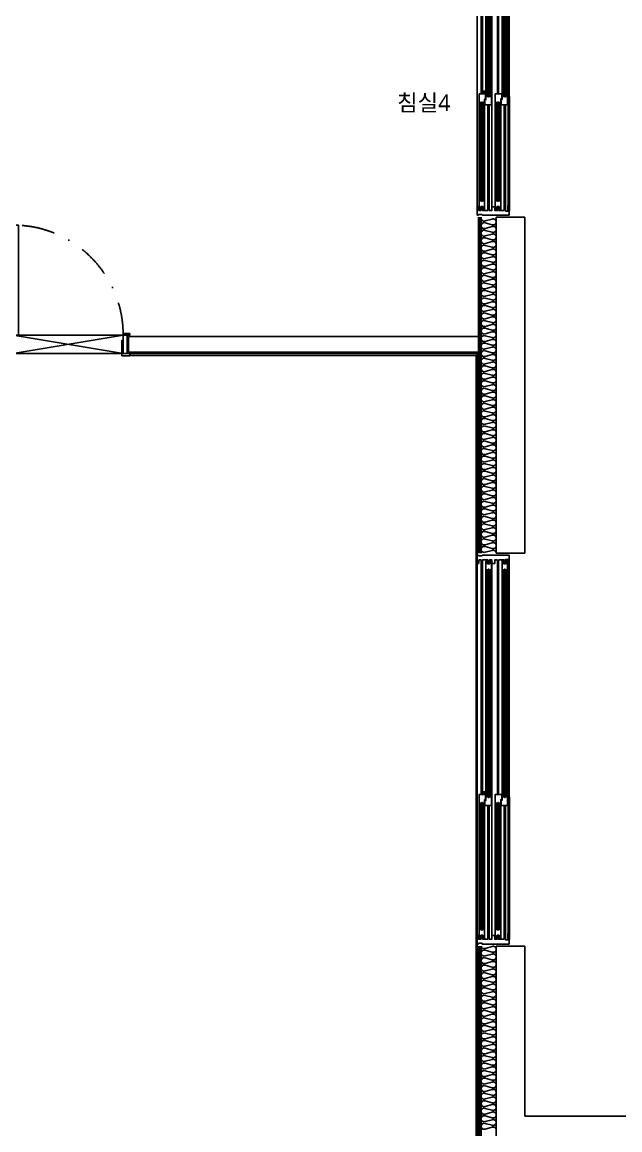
# Model space of a CAD drawing. Header units: millimetres. Extents: x -33000 to 294000, y 0 to 42408.
# Drawn here: x 280179 to 284746, y 12806 to 21265 of the extents above; entities that cross this region are included whole.
import ezdxf
from ezdxf.enums import TextEntityAlignment as Align

# ---------------------------------------------------------------- set-up
doc = ezdxf.new("R2010")
doc.units = ezdxf.units.MM
doc.header["$LTSCALE"] = 50
doc.linetypes.add('DASHDOTX2', pattern=[2, 1, -0.5, 0, -0.5])
doc.layers.add('arch', color=8, linetype='Continuous')
doc.layers.add('실명', color=9, linetype='Continuous')
doc.styles.add('FORTELINE', font='malgun.ttf')

# ---------------------------------------------------------------- blocks, each defined once
blk = doc.blocks.new('XR-Unit-Plan$0$XREF-양산 평산동 공동주택-기준층평면도$0$vdf-245')
for p, q in [((34.5, 0), (24.5, 0)), ((-209.5, -7), (-209.5, -65)), ((-209.5, -65), (-2.5, -65)), ((-202.5, -6), (-208.5, -6)), ((-201.5, -32), (-201.5, -7)), ((-181.5, -33), (-200.5, -33)), ((-180.5, -3.5), (-180.5, -32)), ((-179.4, -3), (-180, -3)), ((-171, -3), (-171.6, -3)), ((-170.5, -27), (-170.5, -3.5)), ((-129.5, -28), (-169.5, -28)), ((-128.5, -3.5), (-128.5, -27)), ((-127.4, -3), (-128, -3)), ((-119, -3), (-119.6, -3)), ((-118.5, -27), (-118.5, -3.5)), ((-99, -28), (-117.5, -28)), ((-98, -27), (-98, -1)), ((-2.5, -59), (-2.5, -65)), ((-2.5, -59), (25.5, -59)), ((23.5, -1), (23.5, -27)), ((25.5, -65), (25.5, -59)), ((25.5, -65), (35.5, -65)), ((35.5, -65), (35.5, -1))]:
    blk.add_line(p, q)
for points in [[(-77.5, -27), (-77.5, -1, 0.414214), (-78.5, 0), (-97, 0)], [(-47, -27), (-47, -3.5, 0.414214), (-47.5, -3), (-48.1, -3, -0.341999), (-49.1, -2.2, 0.774597), (-54.9, -2.2, -0.341999), (-55.9, -3), (-56.5, -3, 0.414214), (-57, -3.5), (-57, -27, -0.414214), (-58, -28), (-76.5, -28, -0.414214), (-77.5, -27)], [(5, -27), (5, -3.5, 0.414214), (4.5, -3), (3.9, -3, -0.341999), (2.9, -2.2, 0.774597), (-2.9, -2.2, -0.341999), (-3.9, -3), (-4.5, -3, 0.414214), (-5, -3.5), (-5, -27)], [(-46, -28, -0.414214), (-47, -27)], [(-5, -27, -0.414214), (-6, -28), (-46, -28)], [(22.5, -28), (6, -28, -0.414214), (5, -27)]]:
    blk.add_lwpolyline(points, format="xyb")
for centre, radius, start, end in [((-175.5, -3), 3, 14.47751, 165.52249), ((-123.5, -3), 3, 14.47751, 165.52249), ((-97, -1), 1, 90, 180), ((24.5, -1), 1, 90, 180), ((34.5, -1), 1, 0, 90), ((-208.5, -7), 1, 90, 180), ((-202.5, -7), 1, 0, 90), ((-200.5, -32), 1, 180, 270), ((-181.5, -32), 1, 270, 0), ((-180, -3.5), 0.5, 90, 180), ((-179.4, -2), 1, 270, 345.52249), ((-171.6, -2), 1, 194.47751, 270), ((-171, -3.5), 0.5, 0, 90), ((-169.5, -27), 1, 180, 270), ((-129.5, -27), 1, 270, 0), ((-128, -3.5), 0.5, 90, 180.0003), ((-127.4, -2), 1, 270, 345.52249), ((-119.6, -2), 1, 194.47751, 270), ((-119, -3.5), 0.5, 0, 90), ((-117.5, -27), 1, 180, 270), ((-99, -27), 1, 270, 0), ((22.5, -27), 1, 270, 0)]:
    blk.add_arc(centre, radius, start, end)
blk = doc.blocks.new('XR-Unit-Plan$0$WG-민간-BPW_1800')
for p, q in [((15, 245), (79, 245)), ((15, 235), (15, 245)), ((15, 235), (21, 235)), ((15, 0), (15, 207)), ((21, 207), (15, 207)), ((21, 207), (21, 235)), ((79, 233), (53, 233)), ((60, 218), (60, 229.5)), ((1721, 245), (79, 245)), ((80, 244), (80, 234)), ((136.3, 198), (136.3, 220)), ((869.5, 220), (136.3, 220)), ((869.5, 214), (136.3, 214)), ((869.5, 204), (136.3, 204)), ((869.5, 198), (136.3, 198)), ((143, 222.6), (145.6, 220)), ((143, 195.4), (145.6, 198)), ((144.5, 230), (858, 230)), ((144.5, 189), (858, 189)), ((146.3, 204), (146.3, 214)), ((146.3, 204), (146.3, 214)), ((859.5, 222.6), (856.9, 220)), ((859.5, 195.4), (856.9, 198)), ((858, 230), (942, 230)), ((859.5, 229), (858, 229)), ((858, 190), (859.5, 190)), ((901.6, 189), (858, 189)), ((859.5, 222.5), (859.5, 229)), ((859.5, 204), (859.5, 214)), ((859.5, 204), (859.5, 214)), ((859.5, 190), (859.5, 196.5)), ((864.5, 222), (860, 222)), ((860, 197), (864.5, 197)), ((876, 225), (861, 225)), ((861, 225), (861, 224)), ((861, 195), (861, 194)), ((861, 194), (876, 194)), ((861.5, 223.5), (864.5, 223.5)), ((864.5, 195.5), (861.5, 195.5)), ((864.5, 223.5), (864.5, 222)), ((864.5, 197), (864.5, 195.5)), ((869.5, 198), (869.5, 220)), ((876.5, 213.8), (876.5, 224.5)), ((876.5, 194.5), (876.5, 204.2)), ((879.7, 211.6), (876.8, 213.4)), ((876.8, 204.6), (879.7, 206.4)), ((880, 206.8), (880, 211.2)), ((897, 181.9), (897, 182.1)), ((897.4, 182.5), (906, 183.5)), ((906, 180.5), (897.4, 181.4)), ((906, 185), (901.6, 189)), ((906, 183.5), (906, 185)), ((942, 180.5), (906, 180.5)), ((940.5, 171.1), (943.1, 168.5)), ((942, 178), (1655.5, 178)), ((942.5, 229.5), (942.5, 181)), ((1723.5, 214.5), (942.5, 214.5)), ((953.4, 204.5), (954.7, 204.5)), ((961, 185.3), (953.4, 185)), ((954.7, 207.4), (954.7, 187.3)), ((954.7, 187.3), (954.7, 185)), ((954.7, 187.3), (957, 187.3)), ((960.9, 208.4), (955.7, 208.4)), ((958.9, 188.8), (961.8, 207.2)), ((961.9, 207.4), (961.9, 186.3)), ((1723.5, 204.5), (961.9, 204.5)), ((1657, 171.1), (1654.4, 168.5)), ((1740, 166), (1740, 177.5)), ((52, 110.5), (52, 92)), ((53, 111.5), (79, 111.5)), ((53, 91), (76.5, 91)), ((76.5, 162.5), (857.5, 162.5)), ((76.5, 152.5), (857.5, 152.5)), ((77, 90.5), (77, 89.9)), ((1721, 132), (79, 132)), ((136.3, 74.5), (136.3, 96.5)), ((869.5, 96.5), (136.3, 96.5)), ((869.5, 90.5), (136.3, 90.5)), ((143, 99.1), (145.6, 96.5)), ((144.5, 106.5), (858, 106.5)), ((146.3, 80.5), (146.3, 90.5)), ((146.3, 80.5), (146.3, 90.5)), ((859.5, 99.1), (856.9, 96.5)), ((858, 106.5), (942, 106.5)), ((859.5, 105.5), (858, 105.5)), ((859.5, 99), (859.5, 105.5)), ((859.5, 80.5), (859.5, 90.5)), ((859.5, 80.5), (859.5, 90.5)), ((864.5, 98.5), (860, 98.5)), ((876, 101.5), (861, 101.5)), ((861, 101.5), (861, 100.5)), ((861.5, 100), (864.5, 100)), ((864.5, 100), (864.5, 98.5)), ((869.5, 74.5), (869.5, 96.5)), ((876.5, 90.3), (876.5, 101)), ((879.7, 88.1), (876.8, 89.9)), ((880, 83.3), (880, 87.7)), ((930.5, 146.5), (930.5, 168.5)), ((1667, 168.5), (930.5, 168.5)), ((1667, 162.5), (930.5, 162.5)), ((1667, 152.5), (930.5, 152.5)), ((1667, 146.5), (930.5, 146.5)), ((940.5, 152.5), (940.5, 162.5)), ((940.5, 152.5), (940.5, 162.5)), ((940.5, 143.9), (943.1, 146.5)), ((1655.5, 137), (942, 137)), ((942.5, 106), (942.5, 57.5)), ((1723.5, 91), (942.5, 91)), ((1657, 143.9), (1654.4, 146.5)), ((1657, 152.5), (1657, 162.5)), ((1657, 152.5), (1657, 162.5)), ((1667, 146.5), (1667, 168.5)), ((73, 0), (15, 0)), ((47, 28), (47, 9)), ((76.5, 29), (48, 29)), ((48, 8), (73, 8)), ((51, 9.5), (51, 11.5)), ((51.5, 12), (53.5, 12)), ((73.5, 9), (51.5, 9)), ((52, 80), (52, 40)), ((53.5, 11.2), (52, 11.2)), ((52, 11.2), (52, 10)), ((52, 10), (73.5, 10)), ((76.5, 81), (53, 81)), ((53, 39), (76.5, 39)), ((53.5, 12), (53.5, 11.2)), ((74, 10.5), (74, 11.5)), ((74, -0.5), (74, 8.5)), ((74, 7), (74, 1)), ((74.5, 12), (88, 12)), ((76.5, 39), (857.5, 39)), ((76.5, 29), (857.5, 29)), ((77, 82.1), (77, 81.5)), ((77, 38.5), (77, 37.9)), ((77, 30.1), (77, 29.5)), ((89, 11), (89, 5.5)), ((96.5, 8), (89, 8)), ((89, 3.5), (89, -1)), ((89.5, 5), (96, 5)), ((96, 4), (89.5, 4)), ((96.5, 5.5), (96.5, 9.5)), ((96.5, -1), (96.5, 3.5)), ((97.5, 9.5), (97.5, -1)), ((876.9, 8), (97.5, 8)), ((876.9, 0), (97.5, 0)), ((869.5, 80.5), (136.3, 80.5)), ((869.5, 74.5), (136.3, 74.5)), ((143, 71.9), (145.6, 74.5)), ((858, 65.5), (144.5, 65.5)), ((859.5, 71.9), (856.9, 74.5)), ((858, 66.5), (859.5, 66.5)), ((901.6, 65.5), (858, 65.5)), ((859.5, 66.5), (859.5, 73)), ((860, 73.5), (864.5, 73.5)), ((861, 71.5), (861, 70.5)), ((861, 70.5), (876, 70.5)), ((864.5, 72), (861.5, 72)), ((864.5, 73.5), (864.5, 72)), ((876.5, 71), (876.5, 80.7)), ((876.8, 81.1), (879.7, 82.9)), ((876.9, 9.5), (876.9, -1)), ((877.9, 5.5), (877.9, 9.5)), ((885.4, 8), (877.9, 8)), ((877.9, -1), (877.9, 3.5)), ((884.9, 5), (878.4, 5)), ((878.4, 4), (884.9, 4)), ((885.4, 11), (885.4, 5.5)), ((885.4, 3.5), (885.4, -1)), ((899.9, 12), (886.4, 12)), ((897, 58.4), (897, 58.6)), ((897.4, 59), (906, 60)), ((906, 57), (897.4, 57.9)), ((900.4, 10.5), (900.4, 11.5)), ((900.4, -0.5), (900.4, 8.5)), ((1727, 0), (900.4, 0)), ((922.4, 10), (900.9, 10)), ((900.9, 9), (922.9, 9)), ((906, 61.5), (901.6, 65.5)), ((906, 60), (906, 61.5)), ((942, 57), (906, 57)), ((922.9, 12), (920.9, 12)), ((920.9, 12), (920.9, 11.2)), ((920.9, 11.2), (922.4, 11.2)), ((922.4, 11.2), (922.4, 10)), ((923.4, 9.5), (923.4, 11.5)), ((930.5, 23), (930.5, 45)), ((1667, 45), (930.5, 45)), ((1667, 39), (930.5, 39)), ((1667, 29), (930.5, 29)), ((1667, 23), (930.5, 23)), ((940.5, 47.6), (943.1, 45)), ((940.5, 29), (940.5, 39)), ((940.5, 20.4), (943.1, 23)), ((1655.5, 54.5), (942, 54.5)), ((1655.5, 13.5), (942, 13.5)), ((1723.5, 81), (942.5, 81)), ((1657, 47.6), (1654.4, 45)), ((1657, 20.4), (1654.4, 23)), ((1657, 29), (1657, 39)), ((1667, 23), (1667, 45)), ((51.5, -1), (73.5, -1)), ((90, -2), (51.5, -2)), ((89, -1), (90, -1)), ((881.5, -2), (93, -2)), ((96, -1), (96.5, -1)), ((96.5, -2), (96, -2)), ((878.4, -1), (877.9, -1)), ((877.9, -2), (878.4, -2)), ((885.4, -1), (884.4, -1)), ((884.4, -2), (922.9, -2)), ((922.9, -1), (900.9, -1))]:
    blk.add_line(p, q)
for points in [[(52, 232), (52, 215.5, 0.414214), (53, 214.5)], [(53, 204.5, 0.414214), (52, 203.5), (52, 163.5)], [(53, 214.5), (76.5, 214.5, -0.414214), (77, 214), (77, 213.4, 0.341999), (77.8, 212.4, -0.774597), (77.8, 206.6, 0.341999), (77, 205.6), (77, 205, -0.414214), (76.5, 204.5), (53, 204.5)], [(60, 229), (60, 229.5, -0.414214), (60.5, 230)], [(60.5, 217.5, -0.414214), (60, 218)], [(60, 189.5), (60, 201, -0.414214), (60.5, 201.5)], [(60.5, 189, -0.414214), (60, 189.5)], [(60.5, 201.5), (81.3, 201.5, 0.414214), (82.3, 202.5), (82.3, 216.5, 0.414214), (81.3, 217.5), (60.5, 217.5)], [(143, 229), (143, 222.5, -0.414214), (142.5, 222), (138, 222), (138, 223.5), (141, 223.5, 0.414214), (141.5, 224), (141.5, 225), (126.5, 225, 0.414214), (126, 224.5), (126, 214.3, -0.269143), (125.7, 213.9), (122.8, 212.1, 0.269143), (122.5, 211.7), (122.5, 207.3, 0.269143), (122.8, 206.9), (125.7, 205.1, -0.269143), (126, 204.7), (126, 194.5, 0.414214), (126.5, 194), (141.5, 194), (141.5, 195, 0.414214), (141, 195.5), (138, 195.5), (138, 197), (142.5, 197, -0.414214), (143, 196.5), (143, 190)], [(144.5, 230, -0.414214), (145, 229.5, -0.414214), (144.5, 229), (143, 229)], [(143, 190), (144.5, 190, -1), (144.5, 189)], [(940.5, 144.5), (940.5, 138), (942, 138, -1), (942, 137), (858, 137, -0.414214), (857.5, 137.5), (857.5, 186, -0.414214), (858, 186.5), (894, 186.5), (902.6, 185.6, -0.382193), (903, 185.1), (903, 184.9, -0.382131), (902.6, 184.5), (894, 183.5), (894, 182), (898.5, 178), (942, 178, -0.414214), (942.5, 177.5, -0.414214), (942, 177), (940.5, 177), (940.5, 170.5)], [(940.5, 170.5, -0.414214), (940, 170), (935.5, 170), (935.5, 171.5), (938.5, 171.5, 0.414214), (939, 172), (939, 173), (924, 173, 0.414214), (923.5, 172.5), (923.5, 162.8, -0.269143), (923.2, 162.4), (920.3, 160.6, 0.269143), (920, 160.2), (920, 155.8, 0.269143), (920.3, 155.4), (923.2, 153.6, -0.269143), (923.5, 153.2), (923.5, 142.5, 0.414214), (924, 142), (939, 142), (939, 143, 0.414214), (938.5, 143.5), (935.5, 143.5), (935.5, 145), (940, 145, -0.414214), (940.5, 144.5)], [(1739.5, 178), (1655.5, 178, 0.414214), (1655, 177.5, 0.414214), (1655.5, 177), (1657, 177)], [(1657, 177), (1657, 170.5, 0.414214), (1657.5, 170), (1662, 170), (1662, 171.5), (1659, 171.5, -0.414214), (1658.5, 172), (1658.5, 173), (1673.5, 173, -0.414214), (1674, 172.5), (1674, 162.3, 0.269143), (1674.3, 161.9), (1677.2, 160.1, -0.269143), (1677.5, 159.7), (1677.5, 155.3, -0.269143), (1677.2, 154.9), (1674.3, 153.1, 0.269143), (1674, 152.7), (1674, 142.5, -0.414214), (1673.5, 142), (1658.5, 142), (1658.5, 143, -0.414214), (1659, 143.5), (1662, 143.5), (1662, 145), (1657.5, 145, 0.414214), (1657, 144.5)], [(1740, 177.5, 0.414214), (1739.5, 178)], [(52, 163.5, 0.414214), (53, 162.5)], [(53, 162.5), (76.5, 162.5, -0.414214), (77, 162), (77, 161.4, 0.341999), (77.8, 160.4, -0.774597), (77.8, 154.6, 0.341999), (77, 153.6), (77, 153, -0.414214), (76.5, 152.5), (53, 152.5, 0.414214), (52, 151.5), (52, 133, 0.414214), (53, 132)], [(53, 132), (79, 132, -0.414214), (80, 131), (80, 112.5)], [(60, 94.5), (60, 106, -0.414214), (60.5, 106.5)], [(60.5, 94, -0.414214), (60, 94.5)], [(60.5, 78), (81.3, 78, 0.414214), (82.3, 79), (82.3, 93, 0.414214), (81.3, 94), (60.5, 94)], [(143, 105.5), (143, 99, -0.414214), (142.5, 98.5), (138, 98.5), (138, 100), (141, 100, 0.414214), (141.5, 100.5), (141.5, 101.5), (126.5, 101.5, 0.414214), (126, 101), (126, 90.8, -0.269143), (125.7, 90.4), (122.8, 88.6, 0.269143), (122.5, 88.2), (122.5, 83.8, 0.269143), (122.8, 83.4), (125.7, 81.6, -0.269143), (126, 81.2), (126, 71, 0.414214), (126.5, 70.5), (141.5, 70.5), (141.5, 71.5, 0.414214), (141, 72), (138, 72), (138, 73.5), (142.5, 73.5, -0.414214), (143, 73), (143, 66.5)], [(144.5, 106.5, -0.414214), (145, 106, -0.414214), (144.5, 105.5), (143, 105.5)], [(1657, 144.5), (1657, 138), (1655.5, 138, 1), (1655.5, 137)], [(1739.5, 149.5), (1718.7, 149.5, -0.414214), (1717.7, 150.5), (1717.7, 164.5, -0.414214), (1718.7, 165.5), (1739.5, 165.5)], [(1739.5, 165.5, 0.414214), (1740, 166)], [(1740, 137.5), (1740, 149, 0.414214), (1739.5, 149.5)], [(1739.5, 137, 0.414214), (1740, 137.5)], [(60, 66), (60, 77.5, -0.414214), (60.5, 78)], [(60.5, 65.5, -0.414214), (60, 66)], [(143, 66.5), (144.5, 66.5, -1), (144.5, 65.5)], [(940.5, 21), (940.5, 14.5), (942, 14.5, -1), (942, 13.5), (858, 13.5, -0.414214), (857.5, 14), (857.5, 62.5, -0.414214), (858, 63), (894, 63), (902.6, 62.1, -0.382193), (903, 61.6), (903, 61.4, -0.382131), (902.6, 61), (894, 60), (894, 58.5), (898.5, 54.5), (942, 54.5, -0.414214), (942.5, 54, -0.414214), (942, 53.5), (940.5, 53.5), (940.5, 50), (940, 49.5), (940.5, 49), (940.5, 47, -0.414214), (940, 46.5), (935.5, 46.5), (935.5, 48), (938.5, 48, 0.414214), (939, 48.5), (939, 49.5), (924, 49.5, 0.414214), (923.5, 49), (923.5, 39.3, -0.269143), (923.2, 38.9), (920.3, 37.1, 0.269143), (920, 36.7), (920, 32.3, 0.269143), (920.3, 31.9), (923.2, 30.1, -0.269143), (923.5, 29.7), (923.5, 19, 0.414214), (924, 18.5), (939, 18.5), (939, 19.5, 0.414214), (938.5, 20), (935.5, 20), (935.5, 21.5), (940, 21.5, -0.414214), (940.5, 21)], [(1655.5, 54.5, 0.414214), (1655, 54, 0.414214), (1655.5, 53.5), (1657, 53.5)], [(1657, 14.5), (1655.5, 14.5, 1), (1655.5, 13.5)], [(1657, 53.5), (1657, 47, 0.414214), (1657.5, 46.5), (1662, 46.5), (1662, 48), (1659, 48, -0.414214), (1658.5, 48.5), (1658.5, 49.5), (1673.5, 49.5, -0.414214), (1674, 49), (1674, 38.8, 0.269143), (1674.3, 38.4), (1677.2, 36.6, -0.269143), (1677.5, 36.2), (1677.5, 31.8, -0.269143), (1677.2, 31.4), (1674.3, 29.6, 0.269143), (1674, 29.2), (1674, 19, -0.414214), (1673.5, 18.5), (1658.5, 18.5), (1658.5, 19.5, -0.414214), (1659, 20), (1662, 20), (1662, 21.5), (1657.5, 21.5, 0.414214), (1657, 21), (1657, 14.5)], [(1739.5, 26), (1718.7, 26, -0.414214), (1717.7, 27), (1717.7, 41, -0.414214), (1718.7, 42), (1739.5, 42)], [(1740, 54, 0.414214), (1739.5, 54.5)], [(1739.5, 42, 0.414214), (1740, 42.5), (1740, 54)], [(1740, 14), (1740, 25.5, 0.414214), (1739.5, 26)], [(1739.5, 13.5, 0.414214), (1740, 14)]]:
    blk.add_lwpolyline(points, format="xyb")
for points in [[(60.5, 230), (144.5, 230)], [(144.5, 189), (60.5, 189)], [(942.5, 208.5), (953.4, 204.5), (953.4, 185), (945.1, 183.6)], [(942.5, 181.5), (945.1, 181.5), (945.1, 204.2), (942.5, 204.2)], [(60.5, 106.5), (144.5, 106.5)], [(1655.5, 137), (1739.5, 137)], [(144.5, 65.5), (60.5, 65.5)], [(1739.5, 54.5), (1655.5, 54.5)], [(1655.5, 13.5), (1739.5, 13.5)]]:
    blk.add_lwpolyline(points)
for centre in [(93, 1), (881.5, 1)]:
    blk.add_circle(centre, 3)
for centre, radius, start, end in [((53, 232), 1, 90, 180), ((79, 244), 1, 0, 90), ((79, 234), 1, 270, 0), ((858, 229.5), 0.5, 90, 270), ((858, 189.5), 0.5, 90, 270), ((860, 222.5), 0.5, 180, 270), ((860, 196.5), 0.5, 90, 180), ((861.5, 224), 0.5, 180, 270), ((861.5, 195), 0.5, 90, 180), ((876, 224.5), 0.5, 0, 90), ((876, 194.5), 0.5, 270, 0), ((877, 213.8), 0.5, 180, 240.25512), ((877, 204.2), 0.5, 119.74488, 180), ((879.5, 211.2), 0.5, 0, 60.25512), ((879.5, 206.8), 0.5, 299.74488, 360), ((897.5, 182.1), 0.5, 96.34639, 180), ((897.5, 181.9), 0.5, 180, 263.66601), ((942, 229.5), 0.5, 0, 90), ((942, 181), 0.5, 270, 0), ((955.7, 207.4), 1, 90, 180.08577), ((957, 189.2), 1.88, 270, 348.88011), ((960.8, 207.4), 1, 351.06348, 90), ((960.9, 207.4), 1, 0, 90), ((960.9, 186.3), 1, 272.27755, 0), ((53, 110.5), 1, 90, 180), ((53, 92), 1, 180, 270), ((76.5, 90.5), 0.5, 0, 90), ((78, 89.9), 1, 180, 255.52249), ((77, 86), 3, 284.47751, 75.52249), ((79, 112.5), 1, 270, 0), ((858, 106), 0.5, 90, 270), ((860, 99), 0.5, 180, 270), ((861.5, 100.5), 0.5, 180, 270), ((876, 101), 0.5, 0, 90), ((877, 90.3), 0.5, 180, 240.25512), ((879.5, 87.7), 0.5, 0, 60.25512), ((942, 106), 0.5, 0, 90), ((48, 28), 1, 90, 180), ((48, 9), 1, 180, 270), ((51.5, 11.5), 0.5, 90, 180), ((51.5, 9.5), 0.5, 180, 270), ((53, 80), 1, 90, 180), ((53, 40), 1, 180, 270), ((73, 7), 1, 0, 90), ((73, 1), 1, 270, 0), ((73.5, 10.5), 0.5, 270, 0), ((73.5, 8.5), 0.5, 0, 90), ((74.5, 11.5), 0.5, 90, 180), ((76.5, 81.5), 0.5, 269.9997, 0), ((76.5, 38.5), 0.5, 0, 90), ((76.5, 29.5), 0.5, 270, 0), ((78, 82.1), 1, 104.47751, 180), ((78, 37.9), 1, 180, 255.52249), ((78, 30.1), 1, 104.47751, 180), ((77, 34), 3, 284.47751, 75.52249), ((88, 11), 1, 0, 90), ((89.5, 5.5), 0.5, 180, 270), ((89.5, 3.5), 0.5, 90, 180), ((96, 5.5), 0.5, 270, 0), ((96, 3.5), 0.5, 0, 90), ((97, 9.5), 0.5, 0, 180.00002), ((858, 66), 0.5, 90, 270), ((860, 73), 0.5, 90, 180), ((861.5, 71.5), 0.5, 90, 180), ((876, 71), 0.5, 270, 0), ((877, 80.7), 0.5, 119.74488, 180), ((877.4, 9.5), 0.5, 0, 180.00002), ((878.4, 5.5), 0.5, 180, 270), ((878.4, 3.5), 0.5, 90, 180), ((879.5, 83.3), 0.5, 299.74488, 360), ((884.9, 5.5), 0.5, 270, 0), ((884.9, 3.5), 0.5, 0, 90), ((886.4, 11), 1, 90, 180), ((897.5, 58.6), 0.5, 96.34639, 180), ((897.5, 58.4), 0.5, 180, 263.66601), ((899.9, 11.5), 0.5, 0, 90), ((900.9, 10.5), 0.5, 180, 270), ((900.9, 8.5), 0.5, 90, 180), ((922.9, 11.5), 0.5, 0, 90), ((922.9, 9.5), 0.5, 270, 0), ((942, 57.5), 0.5, 270, 0), ((51.5, -1.5), 0.5, 90, 270), ((73.5, -0.5), 0.5, 270, 0), ((90, -1.5), 0.5, 270, 89.99996), ((96, -1.5), 0.5, 90, 270), ((96.5, -1), 1, 270, 0), ((877.9, -1), 1, 180, 270), ((878.4, -1.5), 0.5, 270, 90), ((884.4, -1.5), 0.5, 90, 270), ((900.9, -0.5), 0.5, 180, 270), ((922.9, -1.5), 0.5, 270, 89.99996)]:
    blk.add_arc(centre, radius, start, end)
at = {"rotation": 90}
blk.add_blockref('XR-Unit-Plan$0$XREF-양산 평산동 공동주택-기준층평면도$0$vdf-245', (1720, 209.5), dxfattribs=at)
blk = doc.blocks.new('XR-Unit-Plan$0$WG-민간-BPW_3000')
for p, q in [((15, 245), (79, 245)), ((15, 235), (15, 245)), ((15, 235), (21, 235)), ((15, 0), (15, 207)), ((21, 207), (15, 207)), ((21, 207), (21, 235)), ((79, 233), (53, 233)), ((60, 218), (60, 229.5)), ((2921, 245), (79, 245)), ((80, 244), (80, 234)), ((136.3, 198), (136.3, 220)), ((1084.5, 220), (136.3, 220)), ((1084.5, 214), (136.3, 214)), ((1084.5, 204), (136.3, 204)), ((1084.5, 198), (136.3, 198)), ((143, 222.6), (145.6, 220)), ((143, 195.4), (145.6, 198)), ((144.5, 230), (1073, 230)), ((144.5, 189), (1073, 189)), ((146.3, 204), (146.3, 214)), ((146.3, 204), (146.3, 214)), ((1074.5, 222.6), (1071.9, 220)), ((1074.5, 195.4), (1071.9, 198)), ((1073, 230), (1157, 230)), ((1074.5, 229), (1073, 229)), ((1073, 190), (1074.5, 190)), ((1116.6, 189), (1073, 189)), ((1074.5, 222.5), (1074.5, 229)), ((1074.5, 204), (1074.5, 214)), ((1074.5, 204), (1074.5, 214)), ((1074.5, 190), (1074.5, 196.5)), ((1079.5, 222), (1075, 222)), ((1075, 197), (1079.5, 197)), ((1091, 225), (1076, 225)), ((1076, 225), (1076, 224)), ((1076, 195), (1076, 194)), ((1076, 194), (1091, 194)), ((1076.5, 223.5), (1079.5, 223.5)), ((1079.5, 195.5), (1076.5, 195.5)), ((1079.5, 223.5), (1079.5, 222)), ((1079.5, 197), (1079.5, 195.5)), ((1084.5, 198), (1084.5, 220)), ((1091.5, 213.8), (1091.5, 224.5)), ((1091.5, 194.5), (1091.5, 204.2)), ((1094.7, 211.6), (1091.8, 213.4)), ((1091.8, 204.6), (1094.7, 206.4)), ((1095, 206.8), (1095, 211.2)), ((1112, 181.9), (1112, 182.1)), ((1112.4, 182.5), (1121, 183.5)), ((1121, 180.5), (1112.4, 181.4)), ((1121, 185), (1116.6, 189)), ((1121, 183.5), (1121, 185)), ((1157, 180.5), (1121, 180.5)), ((1155.5, 171.1), (1158.1, 168.5)), ((1157, 178), (2855.5, 178)), ((1157.5, 229.5), (1157.5, 181)), ((2923.5, 214.5), (1157.5, 214.5)), ((1168.4, 204.5), (1169.7, 204.5)), ((1176, 185.3), (1168.4, 185)), ((1169.7, 207.4), (1169.7, 187.3)), ((1169.7, 187.3), (1169.7, 185)), ((1169.7, 187.3), (1172, 187.3)), ((1175.9, 208.4), (1170.7, 208.4)), ((1173.9, 188.8), (1176.8, 207.2)), ((1176.9, 207.4), (1176.9, 186.3)), ((2923.5, 204.5), (1176.9, 204.5)), ((2857, 171.1), (2854.4, 168.5)), ((2940, 166), (2940, 177.5)), ((52, 110.5), (52, 92)), ((53, 111.5), (79, 111.5)), ((53, 91), (76.5, 91)), ((76.5, 162.5), (1072.5, 162.5)), ((76.5, 152.5), (1072.5, 152.5)), ((77, 90.5), (77, 89.9)), ((2921, 132), (79, 132)), ((136.3, 74.5), (136.3, 96.5)), ((1084.5, 96.5), (136.3, 96.5)), ((1084.5, 90.5), (136.3, 90.5)), ((143, 99.1), (145.6, 96.5)), ((144.5, 106.5), (1073, 106.5)), ((146.3, 80.5), (146.3, 90.5)), ((146.3, 80.5), (146.3, 90.5)), ((1074.5, 99.1), (1071.9, 96.5)), ((1073, 106.5), (1157, 106.5)), ((1074.5, 105.5), (1073, 105.5)), ((1074.5, 99), (1074.5, 105.5)), ((1074.5, 80.5), (1074.5, 90.5)), ((1074.5, 80.5), (1074.5, 90.5)), ((1079.5, 98.5), (1075, 98.5)), ((1091, 101.5), (1076, 101.5)), ((1076, 101.5), (1076, 100.5)), ((1076.5, 100), (1079.5, 100)), ((1079.5, 100), (1079.5, 98.5)), ((1084.5, 74.5), (1084.5, 96.5)), ((1091.5, 90.3), (1091.5, 101)), ((1094.7, 88.1), (1091.8, 89.9)), ((1095, 83.3), (1095, 87.7)), ((1145.5, 146.5), (1145.5, 168.5)), ((2867, 168.5), (1145.5, 168.5)), ((2867, 162.5), (1145.5, 162.5)), ((2867, 152.5), (1145.5, 152.5)), ((2867, 146.5), (1145.5, 146.5)), ((1155.5, 152.5), (1155.5, 162.5)), ((1155.5, 152.5), (1155.5, 162.5)), ((1155.5, 143.9), (1158.1, 146.5)), ((2855.5, 137), (1157, 137)), ((1157.5, 106), (1157.5, 57.5)), ((2923.5, 91), (1157.5, 91)), ((2857, 143.9), (2854.4, 146.5)), ((2857, 152.5), (2857, 162.5)), ((2857, 152.5), (2857, 162.5)), ((2867, 146.5), (2867, 168.5)), ((73, 0), (15, 0)), ((47, 28), (47, 9)), ((76.5, 29), (48, 29)), ((48, 8), (73, 8)), ((51, 9.5), (51, 11.5)), ((51.5, 12), (53.5, 12)), ((73.5, 9), (51.5, 9)), ((52, 80), (52, 40)), ((53.5, 11.2), (52, 11.2)), ((52, 11.2), (52, 10)), ((52, 10), (73.5, 10)), ((76.5, 81), (53, 81)), ((53, 39), (76.5, 39)), ((53.5, 12), (53.5, 11.2)), ((74, 10.5), (74, 11.5)), ((74, -0.5), (74, 8.5)), ((74, 7), (74, 1)), ((74.5, 12), (88, 12)), ((76.5, 39), (1072.5, 39)), ((76.5, 29), (1072.5, 29)), ((77, 82.1), (77, 81.5)), ((77, 38.5), (77, 37.9)), ((77, 30.1), (77, 29.5)), ((89, 11), (89, 5.5)), ((96.5, 8), (89, 8)), ((89, 3.5), (89, -1)), ((89.5, 5), (96, 5)), ((96, 4), (89.5, 4)), ((96.5, 5.5), (96.5, 9.5)), ((96.5, -1), (96.5, 3.5)), ((97.5, 9.5), (97.5, -1)), ((1091.9, 8), (97.5, 8)), ((1091.9, 0), (97.5, 0)), ((1084.5, 80.5), (136.3, 80.5)), ((1084.5, 74.5), (136.3, 74.5)), ((143, 71.9), (145.6, 74.5)), ((1073, 65.5), (144.5, 65.5)), ((1074.5, 71.9), (1071.9, 74.5)), ((1073, 66.5), (1074.5, 66.5)), ((1116.6, 65.5), (1073, 65.5)), ((1074.5, 66.5), (1074.5, 73)), ((1075, 73.5), (1079.5, 73.5)), ((1076, 71.5), (1076, 70.5)), ((1076, 70.5), (1091, 70.5)), ((1079.5, 72), (1076.5, 72)), ((1079.5, 73.5), (1079.5, 72)), ((1091.5, 71), (1091.5, 80.7)), ((1091.8, 81.1), (1094.7, 82.9)), ((1091.9, 9.5), (1091.9, -1)), ((1092.9, 5.5), (1092.9, 9.5)), ((1100.4, 8), (1092.9, 8)), ((1092.9, -1), (1092.9, 3.5)), ((1099.9, 5), (1093.4, 5)), ((1093.4, 4), (1099.9, 4)), ((1100.4, 11), (1100.4, 5.5)), ((1100.4, 3.5), (1100.4, -1)), ((1114.9, 12), (1101.4, 12)), ((1112, 58.4), (1112, 58.6)), ((1112.4, 59), (1121, 60)), ((1121, 57), (1112.4, 57.9)), ((1115.4, 10.5), (1115.4, 11.5)), ((1115.4, -0.5), (1115.4, 8.5)), ((2927, 0), (1115.4, 0)), ((1137.4, 10), (1115.9, 10)), ((1115.9, 9), (1137.9, 9)), ((1121, 61.5), (1116.6, 65.5)), ((1121, 60), (1121, 61.5)), ((1157, 57), (1121, 57)), ((1137.9, 12), (1135.9, 12)), ((1135.9, 12), (1135.9, 11.2)), ((1135.9, 11.2), (1137.4, 11.2)), ((1137.4, 11.2), (1137.4, 10)), ((1138.4, 9.5), (1138.4, 11.5)), ((1145.5, 23), (1145.5, 45)), ((2867, 45), (1145.5, 45)), ((2867, 39), (1145.5, 39)), ((2867, 29), (1145.5, 29)), ((2867, 23), (1145.5, 23)), ((1155.5, 47.6), (1158.1, 45)), ((1155.5, 29), (1155.5, 39)), ((1155.5, 20.4), (1158.1, 23)), ((2855.5, 54.5), (1157, 54.5)), ((2855.5, 13.5), (1157, 13.5)), ((2923.5, 81), (1157.5, 81)), ((2857, 47.6), (2854.4, 45)), ((2857, 20.4), (2854.4, 23)), ((2857, 29), (2857, 39)), ((2867, 23), (2867, 45)), ((51.5, -1), (73.5, -1)), ((90, -2), (51.5, -2)), ((89, -1), (90, -1)), ((1096.5, -2), (93, -2)), ((96, -1), (96.5, -1)), ((96.5, -2), (96, -2)), ((1093.4, -1), (1092.9, -1)), ((1092.9, -2), (1093.4, -2)), ((1100.4, -1), (1099.4, -1)), ((1099.4, -2), (1137.9, -2)), ((1137.9, -1), (1115.9, -1))]:
    blk.add_line(p, q)
for points in [[(52, 232), (52, 215.5, 0.414214), (53, 214.5)], [(53, 204.5, 0.414214), (52, 203.5), (52, 163.5)], [(53, 214.5), (76.5, 214.5, -0.414214), (77, 214), (77, 213.4, 0.341999), (77.8, 212.4, -0.774597), (77.8, 206.6, 0.341999), (77, 205.6), (77, 205, -0.414214), (76.5, 204.5), (53, 204.5)], [(60, 229), (60, 229.5, -0.414214), (60.5, 230)], [(60.5, 217.5, -0.414214), (60, 218)], [(60, 189.5), (60, 201, -0.414214), (60.5, 201.5)], [(60.5, 189, -0.414214), (60, 189.5)], [(60.5, 201.5), (81.3, 201.5, 0.414214), (82.3, 202.5), (82.3, 216.5, 0.414214), (81.3, 217.5), (60.5, 217.5)], [(143, 229), (143, 222.5, -0.414214), (142.5, 222), (138, 222), (138, 223.5), (141, 223.5, 0.414214), (141.5, 224), (141.5, 225), (126.5, 225, 0.414214), (126, 224.5), (126, 214.3, -0.269143), (125.7, 213.9), (122.8, 212.1, 0.269143), (122.5, 211.7), (122.5, 207.3, 0.269143), (122.8, 206.9), (125.7, 205.1, -0.269143), (126, 204.7), (126, 194.5, 0.414214), (126.5, 194), (141.5, 194), (141.5, 195, 0.414214), (141, 195.5), (138, 195.5), (138, 197), (142.5, 197, -0.414214), (143, 196.5), (143, 190)], [(144.5, 230, -0.414214), (145, 229.5, -0.414214), (144.5, 229), (143, 229)], [(143, 190), (144.5, 190, -1), (144.5, 189)], [(1155.5, 144.5), (1155.5, 138), (1157, 138, -1), (1157, 137), (1073, 137, -0.414214), (1072.5, 137.5), (1072.5, 186, -0.414214), (1073, 186.5), (1109, 186.5), (1117.6, 185.6, -0.382193), (1118, 185.1), (1118, 184.9, -0.382131), (1117.6, 184.5), (1109, 183.5), (1109, 182), (1113.5, 178), (1157, 178, -0.414214), (1157.5, 177.5, -0.414214), (1157, 177), (1155.5, 177), (1155.5, 170.5)], [(1155.5, 170.5, -0.414214), (1155, 170), (1150.5, 170), (1150.5, 171.5), (1153.5, 171.5, 0.414214), (1154, 172), (1154, 173), (1139, 173, 0.414214), (1138.5, 172.5), (1138.5, 162.8, -0.269143), (1138.2, 162.4), (1135.3, 160.6, 0.269143), (1135, 160.2), (1135, 155.8, 0.269143), (1135.3, 155.4), (1138.2, 153.6, -0.269143), (1138.5, 153.2), (1138.5, 142.5, 0.414214), (1139, 142), (1154, 142), (1154, 143, 0.414214), (1153.5, 143.5), (1150.5, 143.5), (1150.5, 145), (1155, 145, -0.414214), (1155.5, 144.5)], [(2939.5, 178), (2855.5, 178, 0.414214), (2855, 177.5, 0.414214), (2855.5, 177), (2857, 177)], [(2857, 177), (2857, 170.5, 0.414214), (2857.5, 170), (2862, 170), (2862, 171.5), (2859, 171.5, -0.414214), (2858.5, 172), (2858.5, 173), (2873.5, 173, -0.414214), (2874, 172.5), (2874, 162.3, 0.269143), (2874.3, 161.9), (2877.2, 160.1, -0.269143), (2877.5, 159.7), (2877.5, 155.3, -0.269143), (2877.2, 154.9), (2874.3, 153.1, 0.269143), (2874, 152.7), (2874, 142.5, -0.414214), (2873.5, 142), (2858.5, 142), (2858.5, 143, -0.414214), (2859, 143.5), (2862, 143.5), (2862, 145), (2857.5, 145, 0.414214), (2857, 144.5)], [(2940, 177.5, 0.414214), (2939.5, 178)], [(52, 163.5, 0.414214), (53, 162.5)], [(53, 162.5), (76.5, 162.5, -0.414214), (77, 162), (77, 161.4, 0.341999), (77.8, 160.4, -0.774597), (77.8, 154.6, 0.341999), (77, 153.6), (77, 153, -0.414214), (76.5, 152.5), (53, 152.5, 0.414214), (52, 151.5), (52, 133, 0.414214), (53, 132)], [(53, 132), (79, 132, -0.414214), (80, 131), (80, 112.5)], [(60, 94.5), (60, 106, -0.414214), (60.5, 106.5)], [(60.5, 94, -0.414214), (60, 94.5)], [(60.5, 78), (81.3, 78, 0.414214), (82.3, 79), (82.3, 93, 0.414214), (81.3, 94), (60.5, 94)], [(143, 105.5), (143, 99, -0.414214), (142.5, 98.5), (138, 98.5), (138, 100), (141, 100, 0.414214), (141.5, 100.5), (141.5, 101.5), (126.5, 101.5, 0.414214), (126, 101), (126, 90.8, -0.269143), (125.7, 90.4), (122.8, 88.6, 0.269143), (122.5, 88.2), (122.5, 83.8, 0.269143), (122.8, 83.4), (125.7, 81.6, -0.269143), (126, 81.2), (126, 71, 0.414214), (126.5, 70.5), (141.5, 70.5), (141.5, 71.5, 0.414214), (141, 72), (138, 72), (138, 73.5), (142.5, 73.5, -0.414214), (143, 73), (143, 66.5)], [(144.5, 106.5, -0.414214), (145, 106, -0.414214), (144.5, 105.5), (143, 105.5)], [(2857, 144.5), (2857, 138), (2855.5, 138, 1), (2855.5, 137)], [(2939.5, 149.5), (2918.7, 149.5, -0.414214), (2917.7, 150.5), (2917.7, 164.5, -0.414214), (2918.7, 165.5), (2939.5, 165.5)], [(2939.5, 165.5, 0.414214), (2940, 166)], [(2940, 137.5), (2940, 149, 0.414214), (2939.5, 149.5)], [(2939.5, 137, 0.414214), (2940, 137.5)], [(60, 66), (60, 77.5, -0.414214), (60.5, 78)], [(60.5, 65.5, -0.414214), (60, 66)], [(143, 66.5), (144.5, 66.5, -1), (144.5, 65.5)], [(1155.5, 21), (1155.5, 14.5), (1157, 14.5, -1), (1157, 13.5), (1073, 13.5, -0.414214), (1072.5, 14), (1072.5, 62.5, -0.414214), (1073, 63), (1109, 63), (1117.6, 62.1, -0.382193), (1118, 61.6), (1118, 61.4, -0.382131), (1117.6, 61), (1109, 60), (1109, 58.5), (1113.5, 54.5), (1157, 54.5, -0.414214), (1157.5, 54, -0.414214), (1157, 53.5), (1155.5, 53.5), (1155.5, 50), (1155, 49.5), (1155.5, 49), (1155.5, 47, -0.414214), (1155, 46.5), (1150.5, 46.5), (1150.5, 48), (1153.5, 48, 0.414214), (1154, 48.5), (1154, 49.5), (1139, 49.5, 0.414214), (1138.5, 49), (1138.5, 39.3, -0.269143), (1138.2, 38.9), (1135.3, 37.1, 0.269143), (1135, 36.7), (1135, 32.3, 0.269143), (1135.3, 31.9), (1138.2, 30.1, -0.269143), (1138.5, 29.7), (1138.5, 19, 0.414214), (1139, 18.5), (1154, 18.5), (1154, 19.5, 0.414214), (1153.5, 20), (1150.5, 20), (1150.5, 21.5), (1155, 21.5, -0.414214), (1155.5, 21)], [(2855.5, 54.5, 0.414214), (2855, 54, 0.414214), (2855.5, 53.5), (2857, 53.5)], [(2857, 14.5), (2855.5, 14.5, 1), (2855.5, 13.5)], [(2857, 53.5), (2857, 47, 0.414214), (2857.5, 46.5), (2862, 46.5), (2862, 48), (2859, 48, -0.414214), (2858.5, 48.5), (2858.5, 49.5), (2873.5, 49.5, -0.414214), (2874, 49), (2874, 38.8, 0.269143), (2874.3, 38.4), (2877.2, 36.6, -0.269143), (2877.5, 36.2), (2877.5, 31.8, -0.269143), (2877.2, 31.4), (2874.3, 29.6, 0.269143), (2874, 29.2), (2874, 19, -0.414214), (2873.5, 18.5), (2858.5, 18.5), (2858.5, 19.5, -0.414214), (2859, 20), (2862, 20), (2862, 21.5), (2857.5, 21.5, 0.414214), (2857, 21), (2857, 14.5)], [(2939.5, 26), (2918.7, 26, -0.414214), (2917.7, 27), (2917.7, 41, -0.414214), (2918.7, 42), (2939.5, 42)], [(2940, 54, 0.414214), (2939.5, 54.5)], [(2939.5, 42, 0.414214), (2940, 42.5), (2940, 54)], [(2940, 14), (2940, 25.5, 0.414214), (2939.5, 26)], [(2939.5, 13.5, 0.414214), (2940, 14)]]:
    blk.add_lwpolyline(points, format="xyb")
for points in [[(60.5, 230), (144.5, 230)], [(144.5, 189), (60.5, 189)], [(1157.5, 208.5), (1168.4, 204.5), (1168.4, 185), (1160.1, 183.6)], [(1157.5, 181.5), (1160.1, 181.5), (1160.1, 204.2), (1157.5, 204.2)], [(60.5, 106.5), (144.5, 106.5)], [(2855.5, 137), (2939.5, 137)], [(144.5, 65.5), (60.5, 65.5)], [(2939.5, 54.5), (2855.5, 54.5)], [(2855.5, 13.5), (2939.5, 13.5)]]:
    blk.add_lwpolyline(points)
for centre in [(93, 1), (1096.5, 1)]:
    blk.add_circle(centre, 3)
for centre, radius, start, end in [((53, 232), 1, 90, 180), ((79, 244), 1, 0, 90), ((79, 234), 1, 270, 0), ((1073, 229.5), 0.5, 90, 270), ((1073, 189.5), 0.5, 90, 270), ((1075, 222.5), 0.5, 180, 270), ((1075, 196.5), 0.5, 90, 180), ((1076.5, 224), 0.5, 180, 270), ((1076.5, 195), 0.5, 90, 180), ((1091, 224.5), 0.5, 0, 90), ((1091, 194.5), 0.5, 270, 0), ((1092, 213.8), 0.5, 180, 240.25512), ((1092, 204.2), 0.5, 119.74488, 180), ((1094.5, 211.2), 0.5, 0, 60.25512), ((1094.5, 206.8), 0.5, 299.74488, 360), ((1112.5, 182.1), 0.5, 96.34639, 180), ((1112.5, 181.9), 0.5, 180, 263.66601), ((1157, 229.5), 0.5, 0, 90), ((1157, 181), 0.5, 270, 0), ((1170.7, 207.4), 1, 90, 180.08577), ((1172, 189.2), 1.88, 270, 348.88011), ((1175.8, 207.4), 1, 351.06348, 90), ((1175.9, 207.4), 1, 0, 90), ((1175.9, 186.3), 1, 272.27755, 0), ((53, 110.5), 1, 90, 180), ((53, 92), 1, 180, 270), ((76.5, 90.5), 0.5, 0, 90), ((78, 89.9), 1, 180, 255.52249), ((77, 86), 3, 284.47751, 75.52249), ((79, 112.5), 1, 270, 0), ((1073, 106), 0.5, 90, 270), ((1075, 99), 0.5, 180, 270), ((1076.5, 100.5), 0.5, 180, 270), ((1091, 101), 0.5, 0, 90), ((1092, 90.3), 0.5, 180, 240.25512), ((1094.5, 87.7), 0.5, 0, 60.25512), ((1157, 106), 0.5, 0, 90), ((48, 28), 1, 90, 180), ((48, 9), 1, 180, 270), ((51.5, 11.5), 0.5, 90, 180), ((51.5, 9.5), 0.5, 180, 270), ((53, 80), 1, 90, 180), ((53, 40), 1, 180, 270), ((73, 7), 1, 0, 90), ((73, 1), 1, 270, 0), ((73.5, 10.5), 0.5, 270, 0), ((73.5, 8.5), 0.5, 0, 90), ((74.5, 11.5), 0.5, 90, 180), ((76.5, 81.5), 0.5, 269.9997, 0), ((76.5, 38.5), 0.5, 0, 90), ((76.5, 29.5), 0.5, 270, 0), ((78, 82.1), 1, 104.47751, 180), ((78, 37.9), 1, 180, 255.52249), ((78, 30.1), 1, 104.47751, 180), ((77, 34), 3, 284.47751, 75.52249), ((88, 11), 1, 0, 90), ((89.5, 5.5), 0.5, 180, 270), ((89.5, 3.5), 0.5, 90, 180), ((96, 5.5), 0.5, 270, 0), ((96, 3.5), 0.5, 0, 90), ((97, 9.5), 0.5, 0, 180.00002), ((1073, 66), 0.5, 90, 270), ((1075, 73), 0.5, 90, 180), ((1076.5, 71.5), 0.5, 90, 180), ((1091, 71), 0.5, 270, 0), ((1092, 80.7), 0.5, 119.74488, 180), ((1092.4, 9.5), 0.5, 0, 180.00002), ((1093.4, 5.5), 0.5, 180, 270), ((1093.4, 3.5), 0.5, 90, 180), ((1094.5, 83.3), 0.5, 299.74488, 360), ((1099.9, 5.5), 0.5, 270, 0), ((1099.9, 3.5), 0.5, 0, 90), ((1101.4, 11), 1, 90, 180), ((1112.5, 58.6), 0.5, 96.34639, 180), ((1112.5, 58.4), 0.5, 180, 263.66601), ((1114.9, 11.5), 0.5, 0, 90), ((1115.9, 10.5), 0.5, 180, 270), ((1115.9, 8.5), 0.5, 90, 180), ((1137.9, 11.5), 0.5, 0, 90), ((1137.9, 9.5), 0.5, 270, 0), ((1157, 57.5), 0.5, 270, 0), ((51.5, -1.5), 0.5, 90, 270), ((73.5, -0.5), 0.5, 270, 0), ((90, -1.5), 0.5, 270, 89.99996), ((96, -1.5), 0.5, 90, 270), ((96.5, -1), 1, 270, 0), ((1092.9, -1), 1, 180, 270), ((1093.4, -1.5), 0.5, 270, 90), ((1099.4, -1.5), 0.5, 90, 270), ((1115.9, -0.5), 0.5, 180, 270), ((1137.9, -1.5), 0.5, 270, 89.99996)]:
    blk.add_arc(centre, radius, start, end)
at = {"rotation": 90}
blk.add_blockref('XR-Unit-Plan$0$XREF-양산 평산동 공동주택-기준층평면도$0$vdf-245', (2920, 209.5), dxfattribs=at)
blk = doc.blocks.new('*U263')
at = {"linetype": 'Continuous', "ltscale": 4}
for points in [[(-897.5, -176), (-915.5, -176), (-915.5, -236), (-897.5, -236)], [(82.5, -226), (-757.5, -226), (-757.5, -266), (82.5, -266)], [(-897.5, -1116), (-915.5, -1116), (-915.5, -1056), (-897.5, -1056)]]:
    blk.add_lwpolyline(points, close=True, dxfattribs=at)
for points in [[(-897.5, -176), (-897.5, -196), (-757.5, -196), (-757.5, -176), (-897.5, -176), (-757.5, -196)], [(-897.5, -226), (-897.5, -231), (-892.5, -231), (-892.5, -236), (-797.5, -236), (-797.5, -226), (-897.5, -226)], [(-897.5, -1066), (-897.5, -1061), (-892.5, -1061), (-892.5, -1056), (-797.5, -1056), (-797.5, -1066), (-897.5, -1066)]]:
    blk.add_lwpolyline(points)
for points in [[(-757.5, -226), (-757.5, -196), (-897.5, -196), (-897.5, -226)], [(-897.5, -1066), (-897.5, -226), (-757.5, -1066), (-757.5, -226)], [(-745.5, -176), (-745.5, -216), (-757.5, -216), (-757.5, -176)], [(-757.5, -1066), (-757.5, -1096), (-897.5, -1096), (-897.5, -1066)], [(-745.5, -1116), (-745.5, -1076), (-757.5, -1076), (-757.5, -1116)]]:
    blk.add_lwpolyline(points, close=True)
at = {"linetype": 'DASHDOTX2', "ltscale": 5}
blk.add_arc((-757.5, -226), 840, 270, 0, dxfattribs=at)

msp = doc.modelspace()

# ---------------------------------------------------------------- linework, layer by layer
at = {"layer": 'arch', "ltscale": 25}
for p, q in [((283666.2, 19774.6), (283666.2, 17209.6)), ((283676.2, 19774.6), (283676.2, 17209.6)), ((283686.2, 19774.6), (283686.2, 17209.6)), ((283801.2, 17209.6), (283801.2, 19774.6)), ((283801.2, 19774.6), (284021.2, 19774.6)), ((284021.2, 19774.6), (284021.2, 17209.6)), ((283666.2, 18864.6), (280991.2, 18864.6)), ((280991.2, 18744.6), (280991.2, 18864.6)), ((283666.2, 18744.6), (280991.2, 18744.6)), ((283801.2, 17209.6), (284021.2, 17209.6)), ((283666.2, 14209.6), (283666.2, 12554.6)), ((283676.2, 14209.6), (283676.2, 12564.6)), ((283686.2, 14209.6), (283686.2, 12574.6)), ((283801.2, 12689.6), (283801.2, 14209.6)), ((283801.2, 14209.6), (284021.2, 14209.6)), ((284021.2, 14209.6), (284021.2, 12909.6)), ((284971.2, 12909.6), (284021.2, 12909.6))]:
    msp.add_line(p, q, dxfattribs=at)
for points in [[(283801.2, 17209.6, 0.524856), (283770, 17231.1), (283717.4, 17216.8, -1.449198), (283717.4, 17259.9), (283770, 17245.6, 0.524856), (283801.2, 17267.1, 0.524856), (283770, 17288.6), (283717.4, 17274.3, -1.449198), (283717.4, 17317.4), (283770, 17303.1, 0.524856), (283801.2, 17324.6, 0.524856), (283770, 17346.1), (283717.4, 17331.8, -1.449198), (283717.4, 17374.9), (283770, 17360.6, 0.524856), (283801.2, 17382.1, 0.524856), (283770, 17403.6), (283717.4, 17389.3, -1.449198), (283717.4, 17432.4), (283770, 17418.1, 0.524856), (283801.2, 17439.6, 0.524856), (283770, 17461.1), (283717.4, 17446.8, -1.449198), (283717.4, 17489.9), (283770, 17475.6, 0.524856), (283801.2, 17497.1, 0.524856), (283770, 17518.6), (283717.4, 17504.3, -1.449198), (283717.4, 17547.4), (283770, 17533.1, 0.524856), (283801.2, 17554.6, 0.524856), (283770, 17576.1), (283717.4, 17561.8, -1.449198), (283717.4, 17604.9), (283770, 17590.6, 0.524856), (283801.2, 17612.1, 0.524856), (283770, 17633.6), (283717.4, 17619.3, -1.449198), (283717.4, 17662.4), (283770, 17648.1, 0.524856), (283801.2, 17669.6, 0.524856), (283770, 17691.1), (283717.4, 17676.8, -1.449198), (283717.4, 17719.9), (283770, 17705.6, 0.524856), (283801.2, 17727.1, 0.524856), (283770, 17748.6), (283717.4, 17734.3, -1.449198), (283717.4, 17777.4), (283770, 17763.1, 0.524856), (283801.2, 17784.6, 0.524856), (283770, 17806.1), (283717.4, 17791.8, -1.449198), (283717.4, 17834.9), (283770, 17820.6, 0.524856), (283801.2, 17842.1, 0.524856), (283770, 17863.6), (283717.4, 17849.3, -1.449198), (283717.4, 17892.4), (283770, 17878.1, 0.524856), (283801.2, 17899.6, 0.524856), (283770, 17921.1), (283717.4, 17906.8, -1.449198), (283717.4, 17949.9), (283770, 17935.6, 0.524856), (283801.2, 17957.1, 0.524856), (283770, 17978.6), (283717.4, 17964.3, -1.449198), (283717.4, 18007.4), (283770, 17993.1, 0.524856), (283801.2, 18014.6, 0.524856), (283770, 18036.1), (283717.4, 18021.8, -1.449198), (283717.4, 18064.9), (283770, 18050.6, 0.524856), (283801.2, 18072.1, 0.524856), (283770, 18093.6), (283717.4, 18079.3, -1.449198), (283717.4, 18122.4), (283770, 18108.1, 0.524856), (283801.2, 18129.6, 0.524856), (283770, 18151.1), (283717.4, 18136.8, -1.449198), (283717.4, 18179.9), (283770, 18165.6, 0.524856), (283801.2, 18187.1, 0.524856), (283770, 18208.6), (283717.4, 18194.3, -1.449198), (283717.4, 18237.4), (283770, 18223.1, 0.524856), (283801.2, 18244.6, 0.524856), (283770, 18266.1), (283717.4, 18251.8, -1.449198), (283717.4, 18294.9), (283770, 18280.6, 0.524856), (283801.2, 18302.1, 0.524856), (283770, 18323.6), (283717.4, 18309.3, -1.449198), (283717.4, 18352.4), (283770, 18338.1, 0.524856), (283801.2, 18359.6, 0.524856), (283770, 18381.1), (283717.4, 18366.8, -1.449198), (283717.4, 18409.9), (283770, 18395.6, 0.524856), (283801.2, 18417.1, 0.524856), (283770, 18438.6), (283717.4, 18424.3, -1.449198), (283717.4, 18467.4), (283770, 18453.1, 0.524856), (283801.2, 18474.6, 0.524856), (283770, 18496.1), (283717.4, 18481.8, -1.449198), (283717.4, 18524.9), (283770, 18510.6, 0.524856), (283801.2, 18532.1, 0.524856), (283770, 18553.6), (283717.4, 18539.3, -1.449198), (283717.4, 18582.4), (283770, 18568.1, 0.524856), (283801.2, 18589.6, 0.524856), (283770, 18611.1), (283717.4, 18596.8, -1.449198), (283717.4, 18639.9), (283770, 18625.6, 0.524856), (283801.2, 18647.1, 0.524856), (283770, 18668.6), (283717.4, 18654.3, -1.449198), (283717.4, 18697.4), (283770, 18683.1, 0.524856), (283801.2, 18704.6, 0.524856), (283770, 18726.1), (283717.4, 18711.8, -1.449198), (283717.4, 18754.9), (283770, 18740.6, 0.524856), (283801.2, 18762.1, 0.524856), (283770, 18783.6), (283717.4, 18769.3, -1.449198), (283717.4, 18812.4), (283770, 18798.1, 0.524856), (283801.2, 18819.6, 0.524856), (283770, 18841.1), (283717.4, 18826.8, -1.449198), (283717.4, 18869.9), (283770, 18855.6, 0.524856), (283801.2, 18877.1, 0.524856), (283770, 18898.6), (283717.4, 18884.3, -1.449198), (283717.4, 18927.4), (283770, 18913.1, 0.524856), (283801.2, 18934.6, 0.524856), (283770, 18956.1), (283717.4, 18941.8, -1.449198), (283717.4, 18984.9), (283770, 18970.6, 0.524856), (283801.2, 18992.1, 0.524856), (283770, 19013.6), (283717.4, 18999.3, -1.449198), (283717.4, 19042.4), (283770, 19028.1, 0.524856), (283801.2, 19049.6, 0.524856), (283770, 19071.1), (283717.4, 19056.8, -1.449198), (283717.4, 19099.9), (283770, 19085.6, 0.524856), (283801.2, 19107.1, 0.524856), (283770, 19128.6), (283717.4, 19114.3, -1.449198), (283717.4, 19157.4), (283770, 19143.1, 0.524856), (283801.2, 19164.6, 0.524856), (283770, 19186.1), (283717.4, 19171.8, -1.449198), (283717.4, 19214.9), (283770, 19200.6, 0.524856), (283801.2, 19222.1, 0.524856), (283770, 19243.6), (283717.4, 19229.3, -1.449198), (283717.4, 19272.4), (283770, 19258.1, 0.524856), (283801.2, 19279.6, 0.524856), (283770, 19301.1), (283717.4, 19286.8, -1.449198), (283717.4, 19329.9), (283770, 19315.6, 0.524856), (283801.2, 19337.1, 0.524856), (283770, 19358.6), (283717.4, 19344.3, -1.449198), (283717.4, 19387.4), (283770, 19373.1, 0.524856), (283801.2, 19394.6, 0.524856), (283770, 19416.1), (283717.4, 19401.8, -1.449198), (283717.4, 19444.9), (283770, 19430.6, 0.524856), (283801.2, 19452.1, 0.524856), (283770, 19473.6), (283717.4, 19459.3, -1.449198), (283717.4, 19502.4), (283770, 19488.1, 0.524856), (283801.2, 19509.6, 0.524856), (283770, 19531.1), (283717.4, 19516.8, -1.449198), (283717.4, 19559.9), (283770, 19545.6, 0.524856), (283801.2, 19567.1, 0.524856), (283770, 19588.6), (283717.4, 19574.3, -1.449198), (283717.4, 19617.4), (283770, 19603.1, 0.524856), (283801.2, 19624.6, 0.524856), (283770, 19646.1), (283717.4, 19631.8, -1.449198), (283717.4, 19674.9), (283770, 19660.6, 0.524856), (283801.2, 19682.1, 0.524856), (283770, 19703.6), (283717.4, 19689.3, -1.449198), (283717.4, 19732.4), (283770, 19718.1, 0.524856), (283801.2, 19739.6, 0.524856), (283770, 19761.1), (283717.4, 19746.8, -0.616119), (283687.1, 19774.6, -0.616119)], [(283801.2, 12804.6, 0.524856), (283770, 12826.1), (283717.4, 12811.8, -1.449198), (283717.4, 12854.9), (283770, 12840.6, 0.524856), (283801.2, 12862.1, 0.524856), (283770, 12883.6), (283717.4, 12869.3, -1.449198), (283717.4, 12912.4), (283770, 12898.1, 0.524856), (283801.2, 12919.6, 0.524856), (283770, 12941.1), (283717.4, 12926.8, -1.449198), (283717.4, 12969.9), (283770, 12955.6, 0.524856), (283801.2, 12977.1, 0.524856), (283770, 12998.6), (283717.4, 12984.3, -1.449198), (283717.4, 13027.4), (283770, 13013.1, 0.524856), (283801.2, 13034.6, 0.524856), (283770, 13056.1), (283717.4, 13041.8, -1.449198), (283717.4, 13084.9), (283770, 13070.6, 0.524856), (283801.2, 13092.1, 0.524856), (283770, 13113.6), (283717.4, 13099.3, -1.449198), (283717.4, 13142.4), (283770, 13128.1, 0.524856), (283801.2, 13149.6, 0.524856), (283770, 13171.1), (283717.4, 13156.8, -1.449198), (283717.4, 13199.9), (283770, 13185.6, 0.524856), (283801.2, 13207.1, 0.524856), (283770, 13228.6), (283717.4, 13214.3, -1.449198), (283717.4, 13257.4), (283770, 13243.1, 0.524856), (283801.2, 13264.6, 0.524856), (283770, 13286.1), (283717.4, 13271.8, -1.449198), (283717.4, 13314.9), (283770, 13300.6, 0.524856), (283801.2, 13322.1, 0.524856), (283770, 13343.6), (283717.4, 13329.3, -1.449198), (283717.4, 13372.4), (283770, 13358.1, 0.524856), (283801.2, 13379.6, 0.524856), (283770, 13401.1), (283717.4, 13386.8, -1.449198), (283717.4, 13429.9), (283770, 13415.6, 0.524856), (283801.2, 13437.1, 0.524856), (283770, 13458.6), (283717.4, 13444.3, -1.449198), (283717.4, 13487.4), (283770, 13473.1, 0.524856), (283801.2, 13494.6, 0.524856), (283770, 13516.1), (283717.4, 13501.8, -1.449198), (283717.4, 13544.9), (283770, 13530.6, 0.524856), (283801.2, 13552.1, 0.524856), (283770, 13573.6), (283717.4, 13559.3, -1.449198), (283717.4, 13602.4), (283770, 13588.1, 0.524856), (283801.2, 13609.6, 0.524856), (283770, 13631.1), (283717.4, 13616.8, -1.449198), (283717.4, 13659.9), (283770, 13645.6, 0.524856), (283801.2, 13667.1, 0.524856), (283770, 13688.6), (283717.4, 13674.3, -1.449198), (283717.4, 13717.4), (283770, 13703.1, 0.524856), (283801.2, 13724.6, 0.524856), (283770, 13746.1), (283717.4, 13731.8, -1.449198), (283717.4, 13774.9), (283770, 13760.6, 0.524856), (283801.2, 13782.1, 0.524856), (283770, 13803.6), (283717.4, 13789.3, -1.449198), (283717.4, 13832.4), (283770, 13818.1, 0.524856), (283801.2, 13839.6, 0.524856), (283770, 13861.1), (283717.4, 13846.8, -1.449198), (283717.4, 13889.9), (283770, 13875.6, 0.524856), (283801.2, 13897.1, 0.524856), (283770, 13918.6), (283717.4, 13904.3, -1.449198), (283717.4, 13947.4), (283770, 13933.1, 0.524856), (283801.2, 13954.6, 0.524856), (283770, 13976.1), (283717.4, 13961.8, -1.449198), (283717.4, 14004.9), (283770, 13990.6, 0.524856), (283801.2, 14012.1, 0.524856), (283770, 14033.6), (283717.4, 14019.3, -1.449198), (283717.4, 14062.4), (283770, 14048.1, 0.524856), (283801.2, 14069.6, 0.524856), (283770, 14091.1), (283717.4, 14076.8, -1.449198), (283717.4, 14119.9), (283770, 14105.6, 0.524856), (283801.2, 14127.1, 0.524856), (283770, 14148.6), (283717.4, 14134.3, -1.449198), (283717.4, 14177.4), (283770, 14163.1, 0.524856), (283801.2, 14184.6, 0.524856), (283770, 14206.1), (283717.4, 14191.8, -0.473782), (283686.5, 14209.6, -0.473782)]]:
    msp.add_lwpolyline(points, format="xyb", dxfattribs=at)
for points in [[(281001.2, 18734.6), (281001.2, 18719.6), (283656.2, 18719.6), (283656.2, 18734.6)], [(283656.2, 18719.6), (283647.2, 18719.6), (283647.2, 12684.6), (283656.2, 12684.6)]]:
    msp.add_lwpolyline(points, close=True, dxfattribs=at)

# ---------------------------------------------------------------- block references
for name, p, rotation in [('XR-Unit-Plan$0$WG-민간-BPW_1800', (283901.2, 19774.6), 90), ('*U263', (279885.2, 19632.1), 90.00000000000001), ('XR-Unit-Plan$0$WG-민간-BPW_3000', (283901.2, 14209.6), 90)]:
    msp.add_blockref(name, p, dxfattribs=dict(at, rotation=rotation))

# ---------------------------------------------------------------- texts
at = {"layer": '실명', "ltscale": 25, "style": 'FORTELINE'}
msp.add_text('침실4', height=125, dxfattribs=at).set_placement((283247.4, 20649.2), align=Align.MIDDLE_CENTER)

doc.saveas('drawing.dxf')
